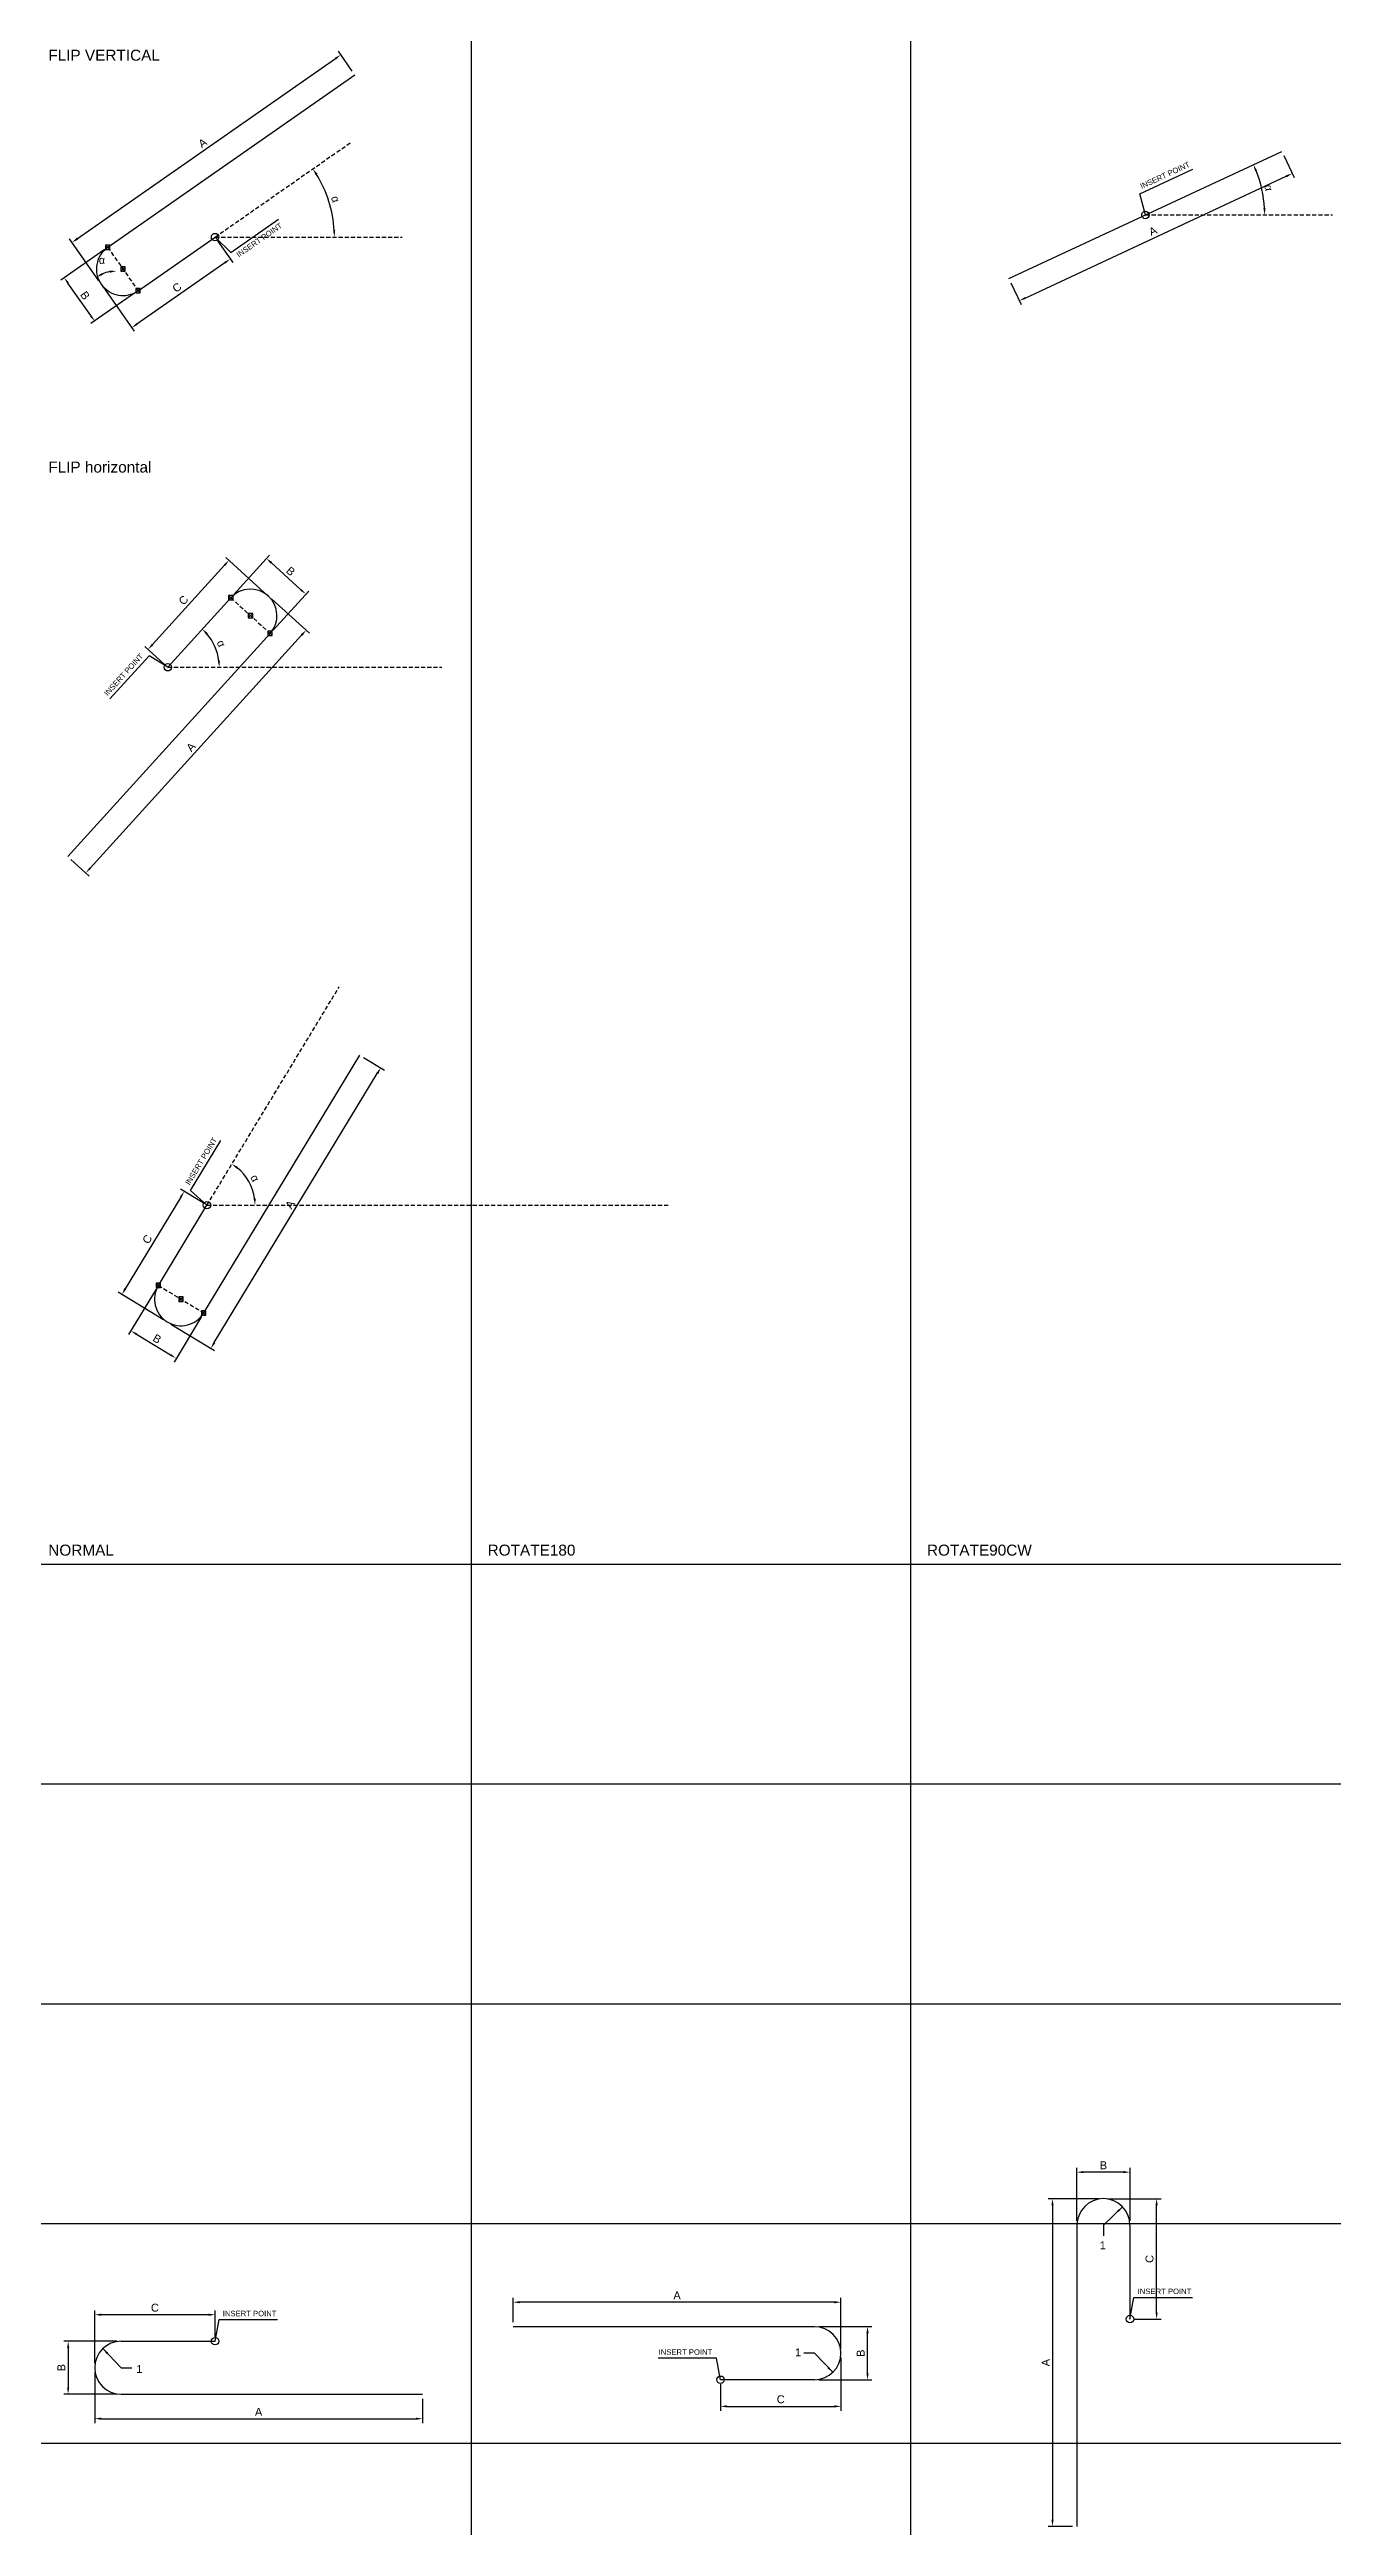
# Paper-space layout 'Layout1' of a CAD drawing. Header units: millimetres. Extents: x 1696 to 8223, y -288 to 1669.
# Drawn here: x 3286 to 3870, y 392 to 1519 of the extents above; entities that cross this region are included whole.
import ezdxf

# ---------------------------------------------------------------- set-up
doc = ezdxf.new("R2010")
doc.units = ezdxf.units.MM
doc.header["$LTSCALE"] = 15
doc.linetypes.add('HIDDEN2', pattern=[0.1875, 0.125, -0.0625])
doc.layers.get('DEFPOINTS').update_dxf_attribs({"color": 251})
for name, color, linetype in [('1', 1, 'Continuous'), ('2', 2, 'Continuous'), ('3', 3, 'Continuous'), ('6', 6, 'Continuous'), ('Hatch', 251, 'Continuous')]:
    doc.layers.add(name, color=color, linetype=linetype)
doc.styles.add('HOA', font='Vharial.ttf')
doc.styles.add('thuong', font='Vnarial.ttf')
doc.dimstyles.new('D1', dxfattribs={"dimtxt": 1.8, "dimasz": 1.5, "dimexe": 1, "dimexo": 1, "dimgap": 0.65, "dimtad": 1, "dimtoh": 1, "dimdec": 4, "dimzin": 12, "dimdsep": 46, "dimtxsty": 'thuong', "dimcen": 0.5, "dimclrd": 251, "dimclre": 251, "dimclrt": 4, "dimaunit": 1, "dimadec": 0, "dimazin": 3, "dimtfac": 1, "dimtdec": 4, "dimtofl": 0, "dimtmove": 2, "dimatfit": 3, "dimfxl": 1, "dimtolj": 1, "dimtzin": 12, "dimarcsym": 2})
doc.dimstyles.new('D2', dxfattribs={"dimscale": 2, "dimtxt": 1.8, "dimasz": 1.5, "dimexe": 1, "dimexo": 1, "dimgap": 0.65, "dimtad": 1, "dimtoh": 1, "dimdec": 4, "dimzin": 12, "dimdsep": 46, "dimtxsty": 'thuong', "dimcen": 0.5, "dimclrd": 251, "dimclre": 251, "dimclrt": 4, "dimaunit": 1, "dimadec": 0, "dimazin": 3, "dimtfac": 1, "dimtdec": 4, "dimtofl": 0, "dimtmove": 2, "dimatfit": 3, "dimfxl": 1, "dimtolj": 1, "dimtzin": 12, "dimarcsym": 2})

# ---------------------------------------------------------------- blocks, each defined once
blk = doc.blocks.new('*D27')
at = {"layer": '6', "color": 251, "lineweight": -2}
for p, q in [((3306.6, 462.5), (3306.6, 439.3)), ((3309.6, 441.3), (3452.8, 441.3)), ((3455.8, 450.4), (3455.8, 439.3))]:
    blk.add_line(p, q, dxfattribs=at)
at = {"layer": '6', "color": 251}
for points in [[(3309.6, 441.8), (3309.6, 440.8), (3306.6, 441.3)], [(3452.8, 441.8), (3452.8, 440.8), (3455.8, 441.3)]]:
    blk.add_solid(points, dxfattribs=at)
at = {"layer": 'DEFPOINTS', "color": 0}
for p in [(3306.6, 464.5), (3455.8, 452.4), (3455.8, 441.3)]:
    blk.add_point(p, dxfattribs=at)
at = {"layer": '6', "color": 4, "insert": (3381.2, 444.4), "char_height": 3.6, "attachment_point": 5, "style": 'thuong'}
blk.add_mtext('\\A1;A', dxfattribs=at)
blk = doc.blocks.new('*D28')
at = {"layer": '6', "color": 251, "lineweight": -2}
for p, q in [((3306.6, 466.5), (3306.6, 490.6)), ((3358.4, 488.6), (3309.6, 488.6)), ((3361.4, 478.5), (3361.4, 490.6))]:
    blk.add_line(p, q, dxfattribs=at)
at = {"layer": '6', "color": 251}
for points in [[(3309.6, 489.1), (3309.6, 488.1), (3306.6, 488.6)], [(3358.4, 489.1), (3358.4, 488.1), (3361.4, 488.6)]]:
    blk.add_solid(points, dxfattribs=at)
at = {"layer": 'DEFPOINTS', "color": 0}
for p in [(3306.6, 488.6), (3361.4, 476.5), (3306.6, 464.5)]:
    blk.add_point(p, dxfattribs=at)
at = {"layer": '6', "color": 4, "insert": (3334, 491.8), "char_height": 3.6, "attachment_point": 5, "style": 'thuong'}
blk.add_mtext('\\A1;C', dxfattribs=at)
blk = doc.blocks.new('*D29')
at = {"layer": '6', "color": 251, "lineweight": -2}
for p, q in [((3316.7, 476.5), (3292.5, 476.5)), ((3294.5, 473.5), (3294.5, 455.4)), ((3316.7, 452.4), (3292.5, 452.4))]:
    blk.add_line(p, q, dxfattribs=at)
at = {"layer": '6', "color": 251}
for points in [[(3294, 473.5), (3295, 473.5), (3294.5, 476.5)], [(3294, 455.4), (3295, 455.4), (3294.5, 452.4)]]:
    blk.add_solid(points, dxfattribs=at)
at = {"layer": 'DEFPOINTS', "color": 0}
for p in [(3318.7, 476.5), (3294.5, 452.4), (3318.7, 452.4)]:
    blk.add_point(p, dxfattribs=at)
at = {"layer": '6', "color": 4, "insert": (3291.4, 464.5), "char_height": 3.6, "attachment_point": 5, "rotation": 90, "style": 'thuong'}
blk.add_mtext('\\A1;B', dxfattribs=at)
blk = doc.blocks.new('*D30')
at = {"layer": '6', "color": 251, "lineweight": -2}
for p, q in [((3497.1, 485.2), (3497.1, 496.3)), ((3646.3, 473.1), (3646.3, 496.3)), ((3643.3, 494.3), (3500.1, 494.3))]:
    blk.add_line(p, q, dxfattribs=at)
at = {"layer": '6', "color": 251}
for points in [[(3500.1, 494.8), (3500.1, 493.8), (3497.1, 494.3)], [(3643.3, 494.8), (3643.3, 493.8), (3646.3, 494.3)]]:
    blk.add_solid(points, dxfattribs=at)
at = {"layer": 'DEFPOINTS', "color": 0}
for p in [(3497.1, 494.3), (3497.1, 483.2), (3646.3, 471.1)]:
    blk.add_point(p, dxfattribs=at)
at = {"layer": '6', "color": 4, "insert": (3571.7, 497.4), "char_height": 3.6, "attachment_point": 5, "style": 'thuong'}
blk.add_mtext('\\A1;A', dxfattribs=at)
blk = doc.blocks.new('*D31')
at = {"layer": '6', "color": 251, "lineweight": -2}
for p, q in [((3646.3, 469.1), (3646.3, 444.9)), ((3591.5, 457), (3591.5, 444.9)), ((3594.5, 446.9), (3643.3, 446.9))]:
    blk.add_line(p, q, dxfattribs=at)
at = {"layer": '6', "color": 251}
for points in [[(3594.5, 447.4), (3594.5, 446.4), (3591.5, 446.9)], [(3643.3, 447.4), (3643.3, 446.4), (3646.3, 446.9)]]:
    blk.add_solid(points, dxfattribs=at)
at = {"layer": 'DEFPOINTS', "color": 0}
for p in [(3646.3, 471.1), (3591.5, 459), (3646.3, 446.9)]:
    blk.add_point(p, dxfattribs=at)
at = {"layer": '6', "color": 4, "insert": (3618.9, 450.1), "char_height": 3.6, "attachment_point": 5, "style": 'thuong'}
blk.add_mtext('\\A1;C', dxfattribs=at)
blk = doc.blocks.new('*D32')
at = {"layer": '6', "color": 251, "lineweight": -2}
for p, q in [((3636.2, 483.2), (3660.4, 483.2)), ((3658.4, 462), (3658.4, 480.2)), ((3636.2, 459), (3660.4, 459))]:
    blk.add_line(p, q, dxfattribs=at)
at = {"layer": '6', "color": 251}
for points in [[(3657.9, 480.2), (3658.9, 480.2), (3658.4, 483.2)], [(3657.9, 462), (3658.9, 462), (3658.4, 459)]]:
    blk.add_solid(points, dxfattribs=at)
at = {"layer": 'DEFPOINTS', "color": 0}
for p in [(3634.2, 483.2), (3658.4, 483.2), (3634.2, 459)]:
    blk.add_point(p, dxfattribs=at)
at = {"layer": '6', "color": 4, "insert": (3655.3, 471.1), "char_height": 3.6, "attachment_point": 5, "rotation": 90, "style": 'thuong'}
blk.add_mtext('\\A1;B', dxfattribs=at)
blk = doc.blocks.new('*D36')
at = {"layer": '6', "color": 251, "lineweight": -2}
for p, q in [((3763.8, 541.4), (3740.6, 541.4)), ((3742.6, 538.4), (3742.6, 395.3)), ((3751.7, 392.3), (3740.6, 392.3))]:
    blk.add_line(p, q, dxfattribs=at)
at = {"layer": '6', "color": 251}
for points in [[(3742.1, 538.4), (3743.1, 538.4), (3742.6, 541.4)], [(3742.1, 395.3), (3743.1, 395.3), (3742.6, 392.3)]]:
    blk.add_solid(points, dxfattribs=at)
at = {"layer": 'DEFPOINTS', "color": 0}
for p in [(3765.8, 541.4), (3742.6, 392.3), (3753.7, 392.3)]:
    blk.add_point(p, dxfattribs=at)
at = {"layer": '6', "color": 4, "insert": (3739.5, 466.8), "char_height": 3.6, "attachment_point": 5, "rotation": 90, "style": 'thuong'}
blk.add_mtext('\\A1;A', dxfattribs=at)
blk = doc.blocks.new('*D37')
at = {"layer": '6', "color": 251, "lineweight": -2}
for p, q in [((3767.8, 541.4), (3792, 541.4)), ((3790, 489.6), (3790, 538.4)), ((3779.9, 486.6), (3792, 486.6))]:
    blk.add_line(p, q, dxfattribs=at)
at = {"layer": '6', "color": 251}
for points in [[(3789.5, 538.4), (3790.5, 538.4), (3790, 541.4)], [(3789.5, 489.6), (3790.5, 489.6), (3790, 486.6)]]:
    blk.add_solid(points, dxfattribs=at)
at = {"layer": 'DEFPOINTS', "color": 0}
for p in [(3765.8, 541.4), (3790, 541.4), (3777.9, 486.6)]:
    blk.add_point(p, dxfattribs=at)
at = {"layer": '6', "color": 4, "insert": (3786.8, 514), "char_height": 3.6, "attachment_point": 5, "rotation": 90, "style": 'thuong'}
blk.add_mtext('\\A1;C', dxfattribs=at)
blk = doc.blocks.new('*D38')
at = {"layer": '6', "color": 251, "lineweight": -2}
for p, q in [((3753.7, 531.3), (3753.7, 555.5)), ((3774.9, 553.5), (3756.7, 553.5)), ((3777.9, 531.3), (3777.9, 555.5))]:
    blk.add_line(p, q, dxfattribs=at)
at = {"layer": '6', "color": 251}
for points in [[(3756.7, 554), (3756.7, 553), (3753.7, 553.5)], [(3774.9, 554), (3774.9, 553), (3777.9, 553.5)]]:
    blk.add_solid(points, dxfattribs=at)
at = {"layer": 'DEFPOINTS', "color": 0}
for p in [(3753.7, 553.5), (3753.7, 529.3), (3777.9, 529.3)]:
    blk.add_point(p, dxfattribs=at)
at = {"layer": '6', "color": 4, "insert": (3765.8, 556.6), "char_height": 3.6, "attachment_point": 5, "style": 'thuong'}
blk.add_mtext('\\A1;B', dxfattribs=at)
blk = doc.blocks.new('*D45')
at = {"layer": '6', "color": 251, "lineweight": -2}
for p, q in [((3429, 1060.7), (3438.5, 1054.9)), ((3361, 931), (3435.2, 1053.4)), ((3341.3, 939.4), (3361.2, 927.4))]:
    blk.add_line(p, q, dxfattribs=at)
at = {"layer": '6', "color": 251}
for points in [[(3434.8, 1053.7), (3435.7, 1053.1), (3436.8, 1056)], [(3360.6, 931.2), (3361.5, 930.7), (3359.5, 928.4)]]:
    blk.add_solid(points, dxfattribs=at)
at = {"layer": 'DEFPOINTS', "color": 0}
for p in [(3427.3, 1061.7), (3436.8, 1056), (3339.6, 940.4)]:
    blk.add_point(p, dxfattribs=at)
at = {"layer": '6', "color": 4, "insert": (3395.5, 993.8), "char_height": 3.6, "attachment_point": 5, "rotation": 58.7858, "style": 'thuong'}
blk.add_mtext('\\A1;A', dxfattribs=at)
blk = doc.blocks.new('*D46')
at = {"layer": '6', "color": 251, "lineweight": -2}
for p, q in [((3345.8, 997.2), (3320.5, 955.5)), ((3356, 994.6), (3345.7, 1000.8)), ((3337.9, 941.4), (3317.3, 954))]:
    blk.add_line(p, q, dxfattribs=at)
at = {"layer": '6', "color": 251}
for points in [[(3345.4, 997.5), (3346.2, 997), (3347.4, 999.8)], [(3320.1, 955.8), (3321, 955.2), (3319, 952.9)]]:
    blk.add_solid(points, dxfattribs=at)
at = {"layer": 'DEFPOINTS', "color": 0}
for p in [(3357.7, 993.5), (3319, 952.9), (3339.6, 940.4)]:
    blk.add_point(p, dxfattribs=at)
at = {"layer": '6', "color": 4, "insert": (3330.5, 978), "char_height": 3.6, "attachment_point": 5, "rotation": 58.7858, "style": 'thuong'}
blk.add_mtext('\\A1;C', dxfattribs=at)
blk = doc.blocks.new('*D47')
at = {"layer": '6', "color": 251, "lineweight": -2}
for p, q in [((3334.5, 955.3), (3322, 934.6)), ((3355.2, 942.8), (3342.7, 922.1)), ((3325.6, 934.8), (3341.1, 925.4))]:
    blk.add_line(p, q, dxfattribs=at)
at = {"layer": '6', "color": 251}
for points in [[(3325.9, 935.2), (3325.4, 934.4), (3323.1, 936.3)], [(3341.4, 925.8), (3340.9, 925), (3343.7, 923.8)]]:
    blk.add_solid(points, dxfattribs=at)
at = {"layer": 'DEFPOINTS', "color": 0}
for p in [(3335.6, 957), (3356.2, 944.5), (3343.7, 923.8)]:
    blk.add_point(p, dxfattribs=at)
at = {"layer": '6', "color": 4, "insert": (3335, 932.7), "char_height": 3.6, "attachment_point": 5, "rotation": 328.7858, "style": 'thuong'}
blk.add_mtext('\\A1;B', dxfattribs=at)
blk = doc.blocks.new('*D48')
at = {"layer": '6', "color": 251, "lineweight": -2}
blk.add_arc((3357.7, 993.5), 21.9, 7.855, 50.9307, dxfattribs=at)
at = {"layer": '6', "color": 251}
for points in [[(3371.2, 1010.1), (3371.8, 1010.9), (3369, 1012.3)], [(3379.9, 996.6), (3378.9, 996.5), (3379.6, 993.5)]]:
    blk.add_solid(points, dxfattribs=at)
at = {"layer": 'DEFPOINTS', "color": 0}
for p in [(3417.9, 1092.9), (3357.7, 993.5), (3357.7, 993.5), (3378.3, 1000.9), (3567.8, 993.5)]:
    blk.add_point(p, dxfattribs=at)
at = {"layer": '6', "color": 4, "insert": (3379.5, 1005.8), "char_height": 3.6, "attachment_point": 5, "rotation": 299.3929, "style": 'thuong'}
blk.add_mtext('\\A1;{\\fSymbol|b0|i0|c2|p18;a}', dxfattribs=at)
blk = doc.blocks.new('*D50')
at = {"layer": '6', "color": 251, "lineweight": -2}
for p, q in [((3387.1, 1269.4), (3404.3, 1253.8)), ((3400.8, 1252.9), (3304.6, 1146.9)), ((3295.8, 1150.8), (3304, 1143.3))]:
    blk.add_line(p, q, dxfattribs=at)
at = {"layer": '6', "color": 251}
for points in [[(3400.4, 1253.3), (3401.2, 1252.6), (3402.8, 1255.1)], [(3304.2, 1147.2), (3304.9, 1146.6), (3302.5, 1144.7)]]:
    blk.add_solid(points, dxfattribs=at)
at = {"layer": 'DEFPOINTS', "color": 0}
for p in [(3385.6, 1270.7), (3294.3, 1152.2), (3302.5, 1144.7)]:
    blk.add_point(p, dxfattribs=at)
at = {"layer": '6', "color": 4, "insert": (3350.4, 1202), "char_height": 3.6, "attachment_point": 5, "rotation": 47.7693, "style": 'thuong'}
blk.add_mtext('\\A1;A', dxfattribs=at)
blk = doc.blocks.new('*D51')
at = {"layer": '6', "color": 251, "lineweight": -2}
for p, q in [((3385.6, 1270.7), (3366.3, 1288.3)), ((3332.9, 1248.6), (3365.7, 1284.8)), ((3338.4, 1239.6), (3329.4, 1247.8))]:
    blk.add_line(p, q, dxfattribs=at)
at = {"layer": '6', "color": 251}
for points in [[(3365.4, 1285.1), (3366.1, 1284.4), (3367.7, 1287)], [(3332.6, 1249), (3333.3, 1248.3), (3330.9, 1246.4)]]:
    blk.add_solid(points, dxfattribs=at)
at = {"layer": 'DEFPOINTS', "color": 0}
for p in [(3367.7, 1287), (3387.1, 1269.4), (3339.9, 1238.3)]:
    blk.add_point(p, dxfattribs=at)
at = {"layer": '6', "color": 4, "insert": (3347, 1268.8), "char_height": 3.6, "attachment_point": 5, "rotation": 47.7693, "style": 'thuong'}
blk.add_mtext('\\A1;C', dxfattribs=at)
blk = doc.blocks.new('*D52')
at = {"layer": '6', "color": 251, "lineweight": -2}
for p, q in [((3369.9, 1271.4), (3386.1, 1289.3)), ((3387, 1285.8), (3400.5, 1273.6)), ((3387.8, 1255.2), (3404, 1273))]:
    blk.add_line(p, q, dxfattribs=at)
at = {"layer": '6', "color": 251}
for points in [[(3387.4, 1286.2), (3386.7, 1285.4), (3384.8, 1287.8)], [(3400.8, 1273.9), (3400.1, 1273.2), (3402.7, 1271.6)]]:
    blk.add_solid(points, dxfattribs=at)
at = {"layer": 'DEFPOINTS', "color": 0}
for p in [(3368.6, 1269.9), (3402.7, 1271.6), (3386.4, 1253.7)]:
    blk.add_point(p, dxfattribs=at)
at = {"layer": '6', "color": 4, "insert": (3395.8, 1282), "char_height": 3.6, "attachment_point": 5, "rotation": 317.7693, "style": 'thuong'}
blk.add_mtext('\\A1;B', dxfattribs=at)
blk = doc.blocks.new('*D53')
at = {"layer": '6', "color": 251, "lineweight": -2}
blk.add_arc((3339.9, 1238.3), 23.4, 7.3363, 40.433, dxfattribs=at)
at = {"layer": '6', "color": 251}
for points in [[(3357.3, 1253.1), (3358.1, 1253.8), (3355.6, 1255.7)], [(3363.6, 1241.3), (3362.6, 1241.3), (3363.3, 1238.3)]]:
    blk.add_solid(points, dxfattribs=at)
at = {"layer": 'DEFPOINTS', "color": 0}
for p in [(3368.6, 1269.9), (3362.4, 1244.7), (3339.9, 1238.3), (3339.9, 1238.3), (3464.7, 1238.3)]:
    blk.add_point(p, dxfattribs=at)
at = {"layer": '6', "color": 4, "insert": (3364.2, 1249.1), "char_height": 3.6, "attachment_point": 5, "rotation": 293.8846, "style": 'thuong'}
blk.add_mtext('\\A1;{\\fSymbol|b0|i0|c2|p18;a}', dxfattribs=at)
blk = doc.blocks.new('*D54')
at = {"layer": '6', "color": 251, "lineweight": -2}
for p, q in [((3298.7, 1433.4), (3416.2, 1515.3)), ((3423.8, 1509.5), (3417.5, 1518.6)), ((3308.4, 1414.2), (3295.1, 1433.3))]:
    blk.add_line(p, q, dxfattribs=at)
at = {"layer": '6', "color": 251}
for points in [[(3415.9, 1515.7), (3416.4, 1514.9), (3418.6, 1517)], [(3298.4, 1433.8), (3299, 1432.9), (3296.3, 1431.6)]]:
    blk.add_solid(points, dxfattribs=at)
at = {"layer": 'DEFPOINTS', "color": 0}
for p in [(3418.6, 1517), (3425, 1507.9), (3309.5, 1412.6)]:
    blk.add_point(p, dxfattribs=at)
at = {"layer": '6', "color": 4, "insert": (3355.7, 1476.9), "char_height": 3.6, "attachment_point": 5, "rotation": 34.8991, "style": 'thuong'}
blk.add_mtext('\\A1;A', dxfattribs=at)
blk = doc.blocks.new('*D55')
at = {"layer": '6', "color": 251, "lineweight": -2}
for p, q in [((3362.5, 1432.4), (3369.4, 1422.5)), ((3365.8, 1422.4), (3325.8, 1394.5)), ((3310.7, 1411), (3324.5, 1391.2))]:
    blk.add_line(p, q, dxfattribs=at)
at = {"layer": '6', "color": 251}
for points in [[(3365.6, 1422.8), (3366.1, 1422), (3368.3, 1424.1)], [(3325.5, 1394.9), (3326.1, 1394.1), (3323.4, 1392.8)]]:
    blk.add_solid(points, dxfattribs=at)
at = {"layer": 'DEFPOINTS', "color": 0}
for p in [(3361.4, 1434), (3309.5, 1412.6), (3323.4, 1392.8)]:
    blk.add_point(p, dxfattribs=at)
at = {"layer": '6', "color": 4, "insert": (3344, 1411.1), "char_height": 3.6, "attachment_point": 5, "rotation": 34.8991, "style": 'thuong'}
blk.add_mtext('\\A1;C', dxfattribs=at)
blk = doc.blocks.new('*D56')
at = {"layer": '6', "color": 251, "lineweight": -2}
for p, q in [((3310.9, 1428.3), (3291.1, 1414.5)), ((3304.8, 1398.3), (3294.4, 1413.1)), ((3324.7, 1408.5), (3304.9, 1394.7))]:
    blk.add_line(p, q, dxfattribs=at)
at = {"layer": '6', "color": 251}
for points in [[(3294.9, 1413.4), (3294, 1412.9), (3292.7, 1415.6)], [(3305.2, 1398.5), (3304.4, 1398), (3306.6, 1395.8)]]:
    blk.add_solid(points, dxfattribs=at)
at = {"layer": 'DEFPOINTS', "color": 0}
for p in [(3312.5, 1429.4), (3292.7, 1415.6), (3326.4, 1409.6)]:
    blk.add_point(p, dxfattribs=at)
at = {"layer": '6', "color": 4, "insert": (3302.2, 1407.5), "char_height": 3.6, "attachment_point": 5, "rotation": 304.8991, "style": 'thuong'}
blk.add_mtext('\\A1;B', dxfattribs=at)
blk = doc.blocks.new('*D57')
at = {"layer": '6', "color": 251, "lineweight": -2}
blk.add_arc((3361.4, 1434), 54.3, 3.1671, 31.732, dxfattribs=at)
at = {"layer": '6', "color": 251}
for points in [[(3407.1, 1462.3), (3408, 1462.9), (3405.9, 1465.1)], [(3416.1, 1437.1), (3415.1, 1437), (3415.7, 1434)]]:
    blk.add_solid(points, dxfattribs=at)
at = {"layer": 'DEFPOINTS', "color": 0}
for p in [(3423.3, 1477.2), (3414.6, 1445), (3361.4, 1434), (3361.4, 1434), (3446.6, 1434)]:
    blk.add_point(p, dxfattribs=at)
at = {"layer": '6', "color": 4, "insert": (3416.2, 1451.3), "char_height": 3.6, "attachment_point": 5, "rotation": 287.4496, "style": 'thuong'}
blk.add_mtext('\\A1;{\\fSymbol|b0|i0|c2|p18;a}', dxfattribs=at)
blk = doc.blocks.new('*D58')
at = {"layer": '6', "color": 251, "lineweight": -2}
blk.add_arc((3316.5, 1402.7), 15.9, 100.8186, 114.0805, dxfattribs=at)
at = {"layer": '6', "color": 251}
for points in [[(3310.2, 1416.8), (3309.7, 1417.7), (3307.4, 1415.8)], [(3313.4, 1418.8), (3313.5, 1417.8), (3316.5, 1418.6)]]:
    blk.add_solid(points, dxfattribs=at)
at = {"layer": 'DEFPOINTS', "color": 0}
for p in [(3316.5, 1462.5), (3302.6, 1422.5), (3313.2, 1418.3), (3316.5, 1402.7), (3316.5, 1402.7)]:
    blk.add_point(p, dxfattribs=at)
at = {"layer": '6', "color": 4, "insert": (3309.9, 1423.6), "char_height": 3.6, "attachment_point": 5, "style": 'thuong'}
blk.add_mtext('\\A1;{\\fSymbol|b0|i0|c2|p18;a}', dxfattribs=at)
blk = doc.blocks.new('p')
at = {"layer": '6'}
for p, q in [((1, -1), (-1, 1)), ((-1, -1), (1, 1))]:
    blk.add_line(p, q, dxfattribs=at)
blk.add_lwpolyline([(-1, -1), (1, -1), (1, 1), (-1, 1)], close=True, dxfattribs=at)
blk = doc.blocks.new('*D66')
at = {"layer": '6', "color": 251, "lineweight": -2}
for p, q in [((3847.9, 1471.2), (3852.6, 1461.2)), ((3730.2, 1406.3), (3849, 1461.7)), ((3723.6, 1413.3), (3728.3, 1403.3))]:
    blk.add_line(p, q, dxfattribs=at)
at = {"layer": '6', "color": 251}
for points in [[(3848.8, 1462.2), (3849.2, 1461.2), (3851.7, 1463)], [(3730, 1406.8), (3730.4, 1405.9), (3727.5, 1405.1)]]:
    blk.add_solid(points, dxfattribs=at)
at = {"layer": 'DEFPOINTS', "color": 0}
for p in [(3847, 1473), (3851.7, 1463), (3722.8, 1415.2)]:
    blk.add_point(p, dxfattribs=at)
at = {"layer": '6', "color": 4, "insert": (3788.3, 1436.8), "char_height": 3.6, "attachment_point": 5, "rotation": 24.9761, "style": 'thuong'}
blk.add_mtext('\\A1;A', dxfattribs=at)
blk = doc.blocks.new('*D69')
at = {"layer": '6', "color": 251, "lineweight": -2}
blk.add_arc((3784.9, 1444.1), 54.3, 3.1671, 21.809, dxfattribs=at)
at = {"layer": '6', "color": 251}
for points in [[(3834.8, 1464.1), (3835.7, 1464.5), (3834.1, 1467)], [(3839.6, 1447.1), (3838.6, 1447.1), (3839.2, 1444.1)]]:
    blk.add_solid(points, dxfattribs=at)
at = {"layer": 'DEFPOINTS', "color": 0}
for p in [(3844.8, 1472), (3784.9, 1444.1), (3784.9, 1444.1), (3838.6, 1452), (3870.1, 1444.1)]:
    blk.add_point(p, dxfattribs=at)
at = {"layer": '6', "color": 4, "insert": (3841, 1456.5), "char_height": 3.6, "attachment_point": 5, "rotation": 282.488, "style": 'thuong'}
blk.add_mtext('\\A1;{\\fSymbol|b0|i0|c2|p18;a}', dxfattribs=at)

psp = doc.layouts.get("Layout1")

# ---------------------------------------------------------------- linework, layer by layer
at = {"layer": '1', "color": 1}
for p, q in [((3326.36003, 1409.61407), (3361.38706, 1434.04847)), ((3368.56405, 1269.91444), (3339.85957, 1238.29189)), ((3335.56676, 957.00025), (3357.69949, 993.52524)), ((3777.87906, 529.34736), (3777.87906, 486.63983)), ((3318.67954, 476.54625), (3361.38706, 476.54625)), ((3634.20873, 459.014), (3591.50121, 459.014))]:
    psp.add_line(p, q, dxfattribs=at)
for points in [[(3312.54077, 1429.42417), (3424.9806, 1507.86072)], [(3722.75752, 1415.16075), (3847.03185, 1473.04772)], [(3386.44868, 1253.68016), (3294.3048, 1152.16902)], [(3356.22405, 944.48273), (3427.27206, 1061.73114)], [(3753.72514, 529.34736), (3753.72514, 392.25247)], [(3634.20873, 483.16792), (3497.11384, 483.16792)], [(3318.67954, 452.39233), (3455.77443, 452.39233)]]:
    psp.add_lwpolyline(points, dxfattribs=at)
for centre, start, end in [((3319.4504, 1419.51912), 124.89912393, 304.89912393), ((3377.50637, 1261.7973), 317.76928696, 137.76928696), ((3345.89541, 950.74149), 148.78575597, 328.78575597), ((3765.8021, 529.34736), 0, 180), ((3318.67954, 464.46929), 90, 270), ((3634.20873, 471.09096), 270, 90)]:
    psp.add_arc(centre, 12.07696, start, end, dxfattribs=at)
at = {"layer": '6', "linetype": 'HIDDEN2'}
for p, q in [((3361.38706, 1434.04847), (3423.31481, 1477.24846)), ((3784.89469, 1444.10424), (3870.06211, 1444.10424)), ((3361.38706, 1434.04847), (3446.55448, 1434.04847)), ((3312.54077, 1429.42417), (3326.36003, 1409.61407)), ((3368.56405, 1269.91444), (3386.44868, 1253.68016)), ((3339.85957, 1238.29189), (3464.68446, 1238.29189)), ((3357.69949, 993.52524), (3417.92075, 1092.90659)), ((3357.69949, 993.52524), (3567.79379, 993.52524)), ((3335.56676, 957.00025), (3356.22405, 944.48273))]:
    psp.add_line(p, q, dxfattribs=at)
at = {"layer": '6'}
for centre in [(3784.89469, 1444.10424), (3361.38706, 1434.04847), (3339.85957, 1238.29189), (3357.69949, 993.52524), (3777.87906, 486.63983), (3361.38706, 476.54625), (3591.50121, 459.014)]:
    psp.add_circle(centre, 1.69329, dxfattribs=at)
at = {"layer": 'Hatch', "color": 251}
for p, direction in [((3478.17471, 780.14296), (0, 1)), ((3678.17471, 792.95726), (0, 1)), ((3878.17471, 780.14296), (0, 1)), ((2122.59288, 830.14296), (1, 0)), ((2068.8485, 730.14296), (1, 0)), ((2068.8485, 630.14296), (1, 0)), ((2068.8485, 530.14296), (1, 0)), ((2068.8485, 430.14296), (1, 0))]:
    psp.add_xline(p, direction, dxfattribs=at)

# ---------------------------------------------------------------- block references
at = {"layer": '6'}
for p in [(3312.54077, 1429.42417), (3319.4504, 1419.51912), (3326.36003, 1409.61407), (3368.56405, 1269.91444), (3377.50637, 1261.7973), (3386.44868, 1253.68016), (3335.56676, 957.00025), (3345.89541, 950.74149), (3356.22405, 944.48273)]:
    psp.add_blockref('p', p, dxfattribs=at)

# ---------------------------------------------------------------- texts
at = {"layer": '2', "color": 2, "style": 'thuong'}
for s, p in [('FLIP VERTICAL', (3285.45014, 1514.32269)), ('FLIP horizontal', (3285.45014, 1326.89337)), ('NORMAL', (3285.45014, 834.0399)), ('ROTATE180', (3485.45014, 834.0399)), ('ROTATE90CW', (3685.45014, 834.0399))]:
    psp.add_text(s, height=5, dxfattribs=at).set_placement(p)
at = {"layer": '3', "color": 3, "style": 'HOA'}
for rotation, p in [(24.9760998, (3783.27205, 1455.88806)), (34.89912393, (3372.19622, 1424.67908)), (47.76928696, (3312.48272, 1225.04413)), (58.78575597, (3349.79433, 1002.41342))]:
    psp.add_text('insert point', height=2.5, rotation=rotation, dxfattribs=at).set_placement(p)
for p in [(3781.38377, 498.00682), (3364.89177, 487.91323), (3563.29152, 470.38098)]:
    psp.add_text('insert point', height=2.5, dxfattribs=at).set_placement(p)
at = {"layer": '6', "color": 4, "style": 'thuong'}
for p in [(3764.11087, 518.35859), (3325.50584, 462.07577), (3625.40037, 469.67694)]:
    psp.add_text('1', height=3.6, dxfattribs=at).set_placement(p)

# ---------------------------------------------------------------- dimensions: what is measured, and where the dimension line sits
at = {"layer": '6'}
for base, p1, p2, angle, text, picture, middle in [((3418.6159, 1516.9846), (3309.54535, 1412.60949), (3424.9806, 1507.86072), 34.89912393, 'A', '*D54', (3355.66985, 1476.85401)), ((3851.72906, 1462.96354), (3722.75752, 1415.16075), (3847.03185, 1473.04772), 24.9760998, 'A', '*D66', (3788.28295, 1436.83016)), ((3323.36507, 1392.79874), (3361.38706, 1434.04847), (3309.54535, 1412.60949), 34.89912393, 'C', '*D55', (3344.02237, 1411.0636)), ((3292.73285, 1415.60642), (3326.36003, 1409.61407), (3312.54077, 1429.42417), 304.89912393, 'B', '*D56', (3302.18498, 1407.47499)), ((3367.73828, 1286.97442), (3339.85957, 1238.29189), (3387.10439, 1269.39538), 227.76928696, 'C', '*D51', (3346.98664, 1268.81682)), ((3402.68117, 1271.56283), (3368.56405, 1269.91444), (3386.44868, 1253.68016), 137.76928696, 'B', '*D52', (3395.82242, 1281.97534)), ((3302.54187, 1144.69204), (3385.6235, 1270.73962), (3294.3048, 1152.16902), 227.76928696, 'A', '*D50', (3350.37701, 1202.00234)), ((3436.78613, 1055.96598), (3339.63665, 940.41285), (3427.27206, 1061.73114), 58.78575597, 'A', '*D45', (3395.48151, 993.784)), ((3318.97868, 952.93078), (3357.69949, 993.52524), (3339.63665, 940.41285), 58.78575597, 'C', '*D46', (3330.47069, 977.99595)), ((3343.70791, 923.82772), (3335.56676, 957.00025), (3356.22405, 944.48273), 148.78575597, 'B', '*D47', (3334.98581, 932.73771)), ((3742.60064, 392.25247), (3765.8021, 541.42432), (3753.72514, 392.25247), 270, 'A', '*D36', (3739.50064, 466.83839)), ((3789.95682, 541.42432), (3777.87906, 486.63983), (3765.8021, 541.42432), 270, 'C', '*D37', (3786.79542, 514.03208)), ((3497.11384, 494.29242), (3646.28569, 471.09096), (3497.11384, 483.16792), 180, 'A', '*D30', (3571.69977, 497.39242)), ((3294.52828, 452.39233), (3318.67954, 476.54625), (3318.67954, 452.39233), 90, 'B', '*D29', (3291.42828, 464.46929)), ((3658.35999, 483.16792), (3634.20873, 459.014), (3634.20873, 483.16792), 270, 'B', '*D32', (3655.25999, 471.09096)), ((3646.28569, 446.93624), (3591.50121, 459.014), (3646.28569, 471.09096), 180, 'C', '*D31', (3618.89345, 450.09763))]:
    dim = psp.add_linear_dim(base=base, p1=p1, p2=p2, angle=angle, text=text, dimstyle='D2', dxfattribs=at)
    dim.commit()
    dim.dimension.update_dxf_attribs({"geometry": picture, "text_midpoint": middle})
for base, line1, line2, picture, middle in [((3414.55217, 1444.99365), ((3361.38706, 1434.04847), (3446.55448, 1434.04847)), ((3361.38706, 1434.04847), (3423.31481, 1477.24846)), '*D57', (3416.16619, 1451.26726)), ((3838.60274, 1451.96368), ((3784.89469, 1444.10424), (3870.06211, 1444.10424)), ((3784.89469, 1444.10424), (3844.82829, 1472.02131)), '*D69', (3840.95776, 1456.52086)), ((3313.24648, 1418.28939), ((3316.45498, 1402.70444), (3316.45498, 1462.47639)), ((3302.63572, 1422.51453), (3316.45498, 1402.70444)), '*D58', (3309.88438, 1423.60788)), ((3362.40582, 1244.72418), ((3339.85957, 1238.29189), (3464.68446, 1238.29189)), ((3368.56405, 1269.91444), (3339.85957, 1238.29189)), '*D53', (3364.17007, 1249.05702)), ((3378.33077, 1000.86978), ((3357.69949, 993.52524), (3567.79379, 993.52524)), ((3357.69949, 993.52524), (3417.92075, 1092.90659)), '*D48', (3379.51718, 1005.81531))]:
    dim = psp.add_angular_dim_2l(base=base, line1=line1, line2=line2, text='{\\fSymbol|b0|i0|c2|p18;a}', dimstyle='D2', dxfattribs=at)
    dim.commit()
    dim.dimension.update_dxf_attribs({"geometry": picture, "text_midpoint": middle})
for base, p1, p2, text, picture, middle in [((3753.72514, 553.49862), (3777.87906, 529.34736), (3753.72514, 529.34736), 'B', '*D38', (3765.8021, 556.59862)), ((3306.60258, 488.62401), (3361.38706, 476.54625), (3306.60258, 464.46929), 'C', '*D28', (3333.99482, 491.7854)), ((3455.77443, 441.26783), (3306.60258, 464.46929), (3455.77443, 452.39233), 'A', '*D27', (3381.1885, 444.36783))]:
    dim = psp.add_linear_dim(base=base, p1=p1, p2=p2, text=text, dimstyle='D2', dxfattribs=at)
    dim.commit()
    dim.dimension.update_dxf_attribs({"geometry": picture, "text_midpoint": middle})

# ---------------------------------------------------------------- leaders
for points, dimstyle in [([(3784.89469, 1444.10424), (3782.40046, 1453.77659), (3806.47884, 1464.9923)], 'D1'), ([(3361.38706, 1434.04847), (3368.50119, 1427.03672), (3390.28662, 1442.23395)], 'D1'), ([(3339.85957, 1238.29189), (3331.36235, 1243.54286), (3313.5093, 1223.87489)], 'D1'), ([(3357.69949, 993.52524), (3350.24502, 1000.17403), (3364.01071, 1022.89113)], 'D1'), ([(3774.49544, 537.73061), (3765.8021, 529.34736), (3765.8021, 524.57909)], 'D2'), ([(3777.87906, 486.63983), (3779.70214, 496.46083), (3806.26453, 496.46083)], 'D1'), ([(3361.38706, 476.54625), (3363.21014, 486.36724), (3389.77253, 486.36724)], 'D1'), ([(3310.29629, 473.16263), (3318.67954, 464.46929), (3323.44781, 464.46929)], 'D2'), ([(3591.50121, 459.014), (3589.67813, 468.83499), (3563.11574, 468.83499)], 'D1'), ([(3642.59198, 462.39762), (3634.20873, 471.09096), (3629.44046, 471.09096)], 'D2')]:
    psp.add_leader(points, dimstyle=dimstyle, override={"dimgap": 0.65, "dimtad": 0}, dxfattribs=at)

doc.saveas('drawing.dxf')
